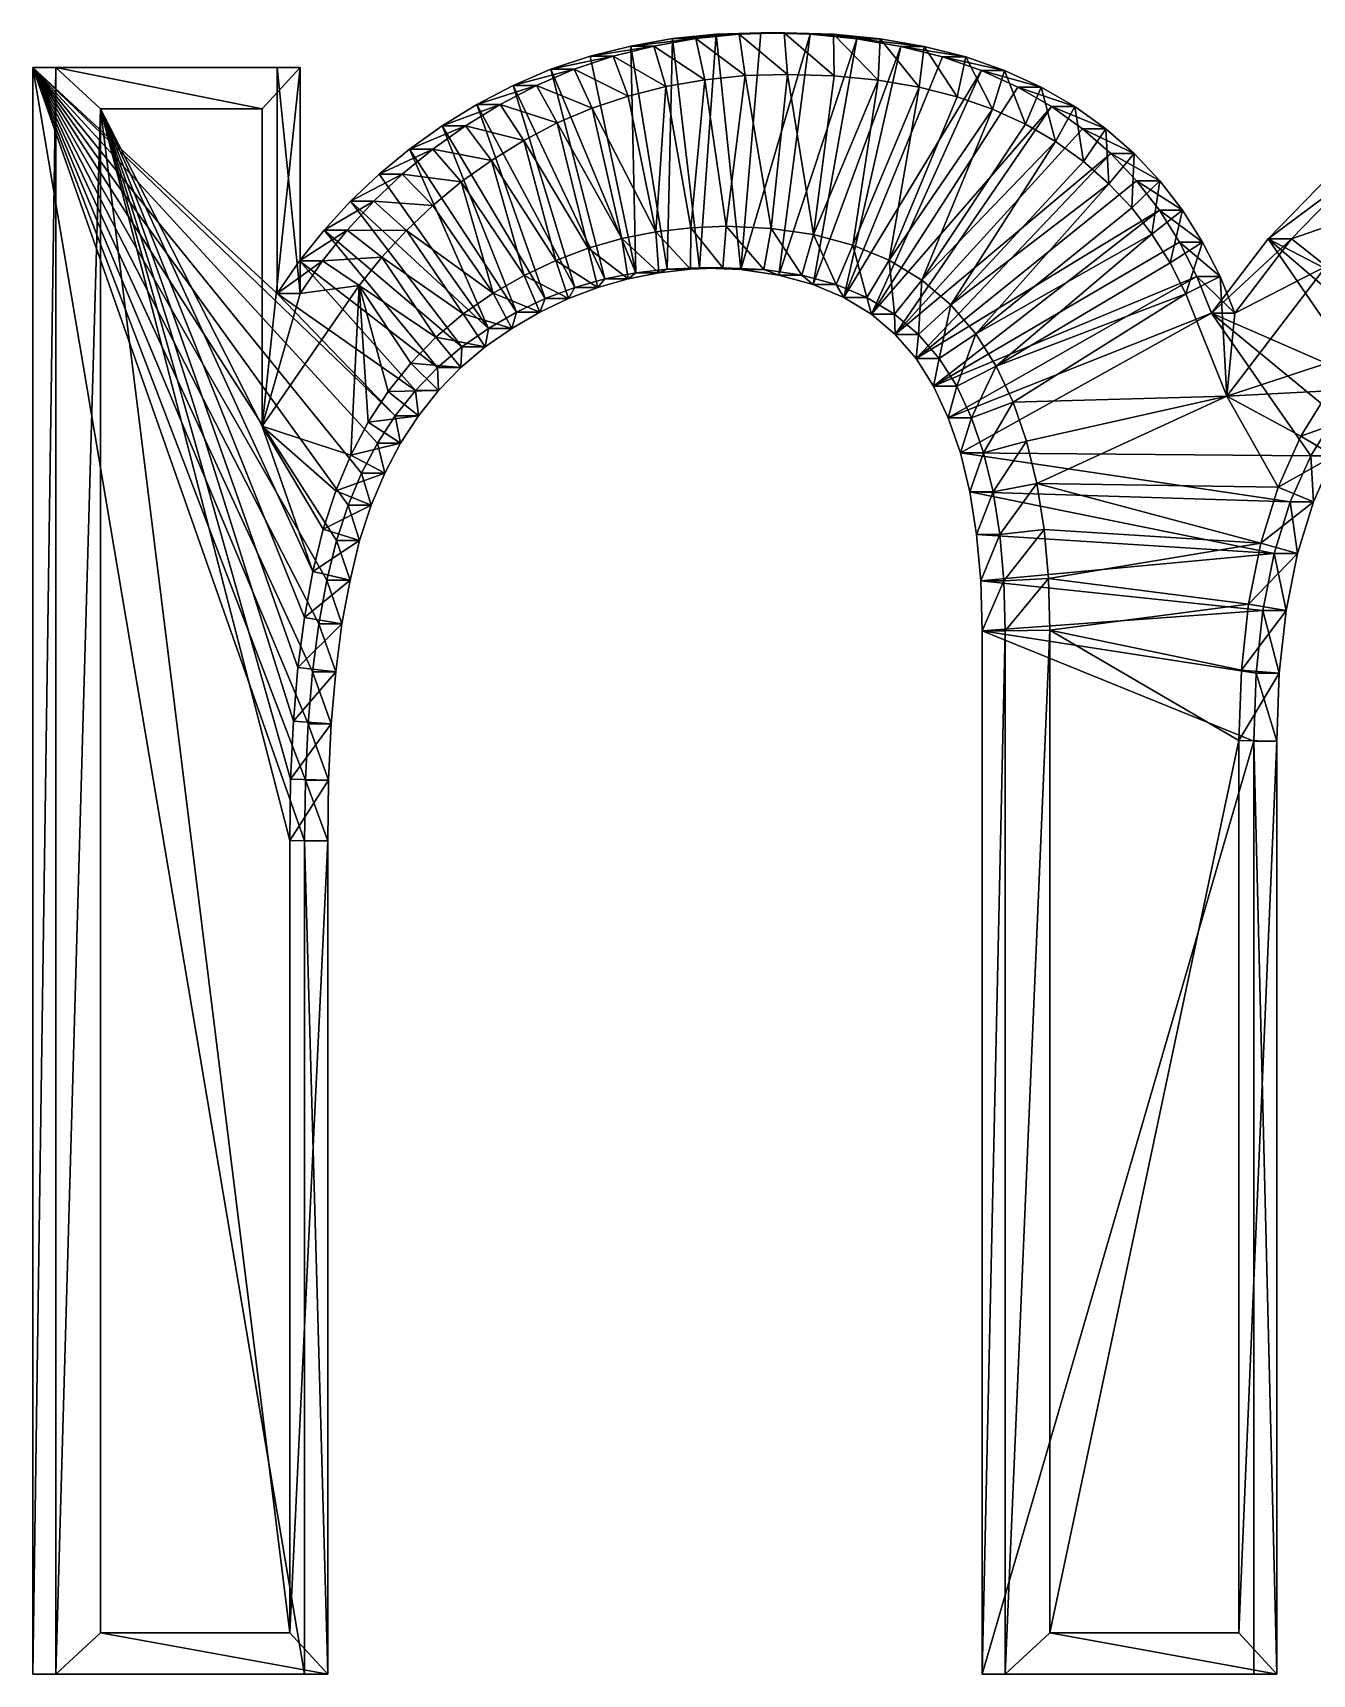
# Model space of a CAD drawing. Header units: metres. Extents: x -136 to 55, y -57 to 41.
# Drawn here: x 41.61 to 49.69, y -11.99 to -1.62 of the extents above; entities that cross this region are included whole.
import ezdxf

# ---------------------------------------------------------------- set-up
doc = ezdxf.new("R2010")
doc.units = ezdxf.units.M
doc.layers.get('0').update_dxf_attribs({"true_color": 0x57e057})

msp = doc.modelspace()

# ---------------------------------------------------------------- meshes
at = {"color": 74, "true_color": 0x58b11a}
mesh = msp.add_polyface(dxfattribs=at)
corners = [(45.225, -3.172, 0.312), (45.42, -3.133, 0.293), (45.371, -3.172, 1.834), (45.566, -3.133, 1.815), (45.619, -3.109, 0.274), (45.766, -3.109, 1.796), (45.371, -3.172, 1.834), (45.566, -3.133, 1.815), (45.766, -3.109, 1.796), (44.995, -3.296, 1.87), (44.914, -3.055, 2.097), (44.714, -3.149, 2.116), (45.181, -3.226, 1.852), (45.12, -2.977, 2.077), (45.331, -2.917, 2.057), (45.547, -2.873, 2.036), (45.767, -2.848, 2.015), (44.508, -2.423, 2.136), (44.712, -2.297, 2.116), (44.924, -2.186, 2.096), (45.144, -2.092, 2.075), (45.372, -2.016, 2.053), (45.609, -1.956, 2.03), (44.197, -2.204, 0.411), (44.848, -3.296, 0.348), (44.667, -3.382, 0.366), (44.416, -2.069, 0.39), (45.034, -3.226, 0.331), (44.645, -1.949, 0.368), (44.884, -1.847, 0.345), (45.388, -1.7, 0.297), (45.653, -1.653, 0.271), (45.823, -3.101, 0.255)]
mesh.append_faces([[corners[k] for k in face] for face in [(28, 27, 26)]], dxfattribs={"vtx0": -1, "vtx1": -1, "color": 74})
mesh.append_faces([[corners[k] for k in face] for face in [(17, 11, 10), (18, 10, 13), (19, 13, 14), (20, 14, 15), (22, 15, 16), (23, 24, 25), (26, 27, 24), (28, 0, 27), (29, 1, 0), (30, 4, 1), (31, 32, 4)]], dxfattribs={"vtx0": -1, "vtx2": -1, "color": 74})
mesh.append_faces([[corners[k] for k in face] for face in [(0, 1, 2), (1, 4, 3), (2, 3, 6), (3, 5, 7), (12, 6, 13), (6, 7, 14), (7, 8, 15)]], dxfattribs={"vtx1": -1, "color": 74})
mesh.append_faces([[corners[k] for k in face] for face in [(18, 17, 10), (19, 18, 13), (20, 19, 14), (21, 20, 15)]], dxfattribs={"vtx1": -1, "vtx2": -1, "color": 74})
mesh.append_faces([[corners[k] for k in face] for face in [(1, 3, 2), (4, 5, 3), (3, 7, 6), (5, 8, 7), (9, 10, 11), (12, 13, 10), (6, 14, 13), (7, 15, 14), (8, 16, 15)]], dxfattribs={"vtx2": -1, "color": 74})
mesh = msp.add_polyface(dxfattribs=at)
corners = [(45.653, -1.653, 0.271), (45.388, -1.7, 0.297), (45.799, -1.653, 1.792), (45.534, -1.7, 1.818), (45.131, -1.764, 0.321), (45.278, -1.764, 1.843), (44.884, -1.847, 0.345), (45.03, -1.847, 1.866), (44.645, -1.949, 0.368), (44.792, -1.949, 1.889), (44.416, -2.069, 0.39), (44.562, -2.069, 1.912), (45.534, -1.7, 1.818), (45.799, -1.653, 1.792), (45.278, -1.764, 1.843), (45.03, -1.847, 1.866), (44.792, -1.949, 1.889), (44.562, -2.069, 1.912), (45.609, -1.956, 2.03), (45.856, -1.913, 2.006), (45.372, -2.016, 2.053), (45.144, -2.092, 2.075), (44.924, -2.186, 2.096), (44.712, -2.297, 2.116), (45.547, -2.873, 2.036), (45.225, -3.172, 0.312), (45.42, -3.133, 0.293), (45.619, -3.109, 0.274)]
mesh.append_faces([[corners[k] for k in face] for face in [(6, 25, 8), (4, 26, 6), (1, 26, 4), (0, 27, 1)]], dxfattribs={"vtx0": -1, "vtx1": -1, "color": 74})
mesh.append_faces([[corners[k] for k in face] for face in [(0, 1, 2), (1, 4, 3), (4, 6, 5), (6, 8, 7), (8, 10, 9), (3, 5, 12), (5, 7, 14), (7, 9, 15), (9, 11, 16), (12, 14, 18), (14, 15, 20), (15, 16, 21), (16, 17, 22)]], dxfattribs={"vtx1": -1, "color": 74})
mesh.append_faces([[corners[k] for k in face] for face in [(18, 20, 24)]], dxfattribs={"vtx1": -1, "vtx2": -1, "color": 74})
mesh.append_faces([[corners[k] for k in face] for face in [(1, 3, 2), (4, 5, 3), (6, 7, 5), (8, 9, 7), (10, 11, 9), (3, 12, 13), (5, 14, 12), (7, 15, 14), (9, 16, 15), (11, 17, 16), (12, 18, 19), (14, 20, 18), (15, 21, 20), (16, 22, 21), (17, 23, 22)]], dxfattribs={"vtx2": -1, "color": 74})
mesh = msp.add_polyface(dxfattribs=at)
corners = [(46.817, -1.655, 0.159), (46.522, -1.626, 0.187), (46.964, -1.655, 1.68), (46.669, -1.626, 1.709), (46.21, -1.616, 0.217), (46.357, -1.616, 1.739), (45.927, -1.626, 0.245), (46.074, -1.626, 1.766), (45.653, -1.653, 0.271), (45.799, -1.653, 1.792), (46.964, -1.655, 1.68), (46.669, -1.626, 1.709), (46.357, -1.616, 1.739), (46.074, -1.626, 1.766), (45.799, -1.653, 1.792), (45.534, -1.7, 1.818), (46.951, -1.915, 1.901), (46.673, -1.888, 1.928), (46.378, -1.879, 1.956), (46.112, -1.887, 1.982), (45.856, -1.913, 2.006), (45.534, -1.7, 1.818), (45.992, -2.839, 1.993), (46.276, -2.852, 1.966), (45.823, -3.101, 0.255), (46.084, -3.113, 0.229), (46.323, -3.148, 0.206), (47.096, -1.702, 0.132), (46.54, -3.207, 0.186)]
mesh.append_faces([[corners[k] for k in face] for face in [(6, 24, 8), (4, 25, 6), (1, 25, 4), (0, 26, 1), (27, 28, 0)]], dxfattribs={"vtx0": -1, "vtx1": -1, "color": 74})
mesh.append_faces([[corners[k] for k in face] for face in [(0, 1, 2), (1, 4, 3), (4, 6, 5), (6, 8, 7), (2, 3, 10), (3, 5, 11), (5, 7, 12), (7, 9, 13), (9, 15, 14), (10, 11, 16), (11, 12, 17), (12, 13, 18), (13, 14, 19), (14, 21, 20)]], dxfattribs={"vtx1": -1, "color": 74})
mesh.append_faces([[corners[k] for k in face] for face in [(19, 20, 22), (18, 19, 23)]], dxfattribs={"vtx1": -1, "vtx2": -1, "color": 74})
mesh.append_faces([[corners[k] for k in face] for face in [(1, 3, 2), (4, 5, 3), (6, 7, 5), (8, 9, 7), (3, 11, 10), (5, 12, 11), (7, 13, 12), (9, 14, 13), (11, 17, 16), (12, 18, 17), (13, 19, 18), (14, 20, 19)]], dxfattribs={"vtx2": -1, "color": 74})
mesh = msp.add_polyface(dxfattribs=at)
corners = [(45.619, -3.109, 0.274), (45.823, -3.101, 0.255), (45.766, -3.109, 1.796), (45.97, -3.101, 1.776), (46.084, -3.113, 0.229), (46.23, -3.113, 1.751), (46.323, -3.148, 0.206), (46.469, -3.148, 1.728), (45.766, -3.109, 1.796), (45.97, -3.101, 1.776), (46.23, -3.113, 1.751), (46.469, -3.148, 1.728), (45.767, -2.848, 2.015), (45.992, -2.839, 1.993), (46.276, -2.852, 1.966), (46.543, -2.891, 1.94), (46.686, -3.207, 1.707), (46.791, -2.958, 1.916), (46.881, -3.289, 1.688), (45.856, -1.913, 2.006), (45.609, -1.956, 2.03), (46.112, -1.887, 1.982), (46.378, -1.879, 1.956), (46.673, -1.888, 1.928), (46.951, -1.915, 1.901), (45.927, -1.626, 0.245), (46.522, -1.626, 0.187), (46.817, -1.655, 0.159), (46.54, -3.207, 0.186), (47.096, -1.702, 0.132), (46.735, -3.289, 0.167)]
mesh.append_faces([[corners[k] for k in face] for face in [(19, 12, 13), (21, 13, 14), (22, 14, 15), (24, 15, 17), (25, 4, 1), (26, 6, 4), (27, 28, 6), (29, 30, 28)]], dxfattribs={"vtx0": -1, "vtx2": -1, "color": 74})
mesh.append_faces([[corners[k] for k in face] for face in [(0, 1, 2), (1, 4, 3), (4, 6, 5), (2, 3, 8), (3, 5, 9), (5, 7, 10), (8, 9, 12), (9, 10, 13), (10, 11, 14), (11, 16, 15), (16, 18, 17)]], dxfattribs={"vtx1": -1, "color": 74})
mesh.append_faces([[corners[k] for k in face] for face in [(19, 20, 12), (23, 22, 15), (24, 23, 15)]], dxfattribs={"vtx1": -1, "vtx2": -1, "color": 74})
mesh.append_faces([[corners[k] for k in face] for face in [(1, 3, 2), (4, 5, 3), (6, 7, 5), (3, 9, 8), (5, 10, 9), (7, 11, 10), (9, 13, 12), (10, 14, 13), (11, 15, 14), (16, 17, 15)]], dxfattribs={"vtx2": -1, "color": 74})
mesh = msp.add_polyface(dxfattribs=at)
corners = [(47.605, -1.855, 0.083), (47.359, -1.769, 0.107), (47.751, -1.855, 1.604), (47.505, -1.769, 1.628), (47.096, -1.702, 0.132), (47.243, -1.702, 1.653), (46.817, -1.655, 0.159), (46.964, -1.655, 1.68), (47.751, -1.855, 1.604), (47.505, -1.769, 1.628), (47.243, -1.702, 1.653), (46.964, -1.655, 1.68), (46.881, -3.289, 1.688), (47.021, -3.054, 1.894), (46.791, -2.958, 1.916), (47.675, -2.098, 1.831), (47.451, -2.02, 1.853), (47.21, -1.959, 1.876), (46.951, -1.915, 1.901), (47.228, -3.18, 1.874), (47.882, -2.193, 1.811), (48.073, -2.304, 1.793), (47.412, -3.336, 1.856), (46.735, -3.289, 0.167), (46.909, -3.394, 0.15), (47.834, -1.959, 0.061), (48.047, -2.083, 0.04), (47.06, -3.523, 0.135)]
mesh.append_faces([[corners[k] for k in face] for face in [(1, 23, 4), (0, 23, 1), (25, 24, 0), (26, 24, 25)]], dxfattribs={"vtx0": -1, "vtx1": -1, "color": 74})
mesh.append_faces([[corners[k] for k in face] for face in [(17, 14, 13), (15, 13, 19), (21, 19, 22), (0, 24, 23), (26, 27, 24)]], dxfattribs={"vtx0": -1, "vtx2": -1, "color": 74})
mesh.append_faces([[corners[k] for k in face] for face in [(0, 1, 2), (1, 4, 3), (4, 6, 5), (2, 3, 8), (3, 5, 9), (5, 7, 10), (8, 9, 15), (9, 10, 16), (10, 11, 17)]], dxfattribs={"vtx1": -1, "color": 74})
mesh.append_faces([[corners[k] for k in face] for face in [(17, 18, 14), (16, 17, 13), (15, 16, 13), (20, 15, 19)]], dxfattribs={"vtx1": -1, "vtx2": -1, "color": 74})
mesh.append_faces([[corners[k] for k in face] for face in [(1, 3, 2), (4, 5, 3), (6, 7, 5), (3, 9, 8), (5, 10, 9), (7, 11, 10), (12, 13, 14), (9, 16, 15), (10, 17, 16), (11, 18, 17)]], dxfattribs={"vtx2": -1, "color": 74})
mesh = msp.add_polyface(dxfattribs=at)
corners = [(43.327, -11.988, 0.495), (43.327, -6.723, 0.495), (43.473, -11.988, 2.016), (43.473, -6.723, 2.016), (43.332, -6.34, 0.494), (43.479, -6.34, 2.016), (43.349, -5.984, 0.493), (43.496, -5.984, 2.014), (43.377, -5.655, 0.49), (43.524, -5.655, 2.012), (43.417, -5.352, 0.486), (43.563, -5.352, 2.008), (43.467, -5.075, 0.481), (47.608, -5.395, 0.083), (47.755, -5.395, 1.604), (47.746, -5.079, 1.605), (47.608, -11.988, 0.083), (47.755, -11.988, 1.604), (49.325, -11.988, -0.083), (41.61, -1.835, 0.66), (41.61, -11.988, 0.66), (41.756, -1.835, 2.182), (41.756, -11.988, 2.182), (43.473, -11.988, 2.016), (43.473, -6.723, 2.016), (43.479, -6.34, 2.016), (43.496, -5.984, 2.014), (43.524, -5.655, 2.012), (43.563, -5.352, 2.008), (43.614, -5.075, 2.003), (47.755, -5.395, 1.604), (47.746, -5.079, 1.605), (47.755, -11.988, 1.604), (49.472, -11.988, 1.439), (41.756, -11.988, 2.182), (41.756, -1.835, 2.182), (43.233, -11.726, 2.259), (43.233, -6.721, 2.259), (43.239, -6.332, 2.258), (43.256, -5.967, 2.257), (43.285, -5.627, 2.254), (43.326, -5.311, 2.25), (43.614, -5.075, 2.003), (48.037, -5.391, 1.796), (48.028, -5.064, 1.797), (48.037, -11.726, 1.796), (49.472, -11.988, 1.439), (42.038, -2.097, 2.374), (42.038, -11.726, 2.374), (49.232, -6.088, 1.681), (49.292, -5.226, 1.675), (49.325, -6.092, -0.083), (47.6, -5.079, 0.083), (49.383, -5.267, -0.088)]
mesh.append_faces([[corners[k] for k in face] for face in [(19, 0, 20)]], dxfattribs={"vtx0": -1, "color": 74})
mesh.append_faces([[corners[k] for k in face] for face in [(13, 51, 16), (52, 53, 13)]], dxfattribs={"vtx0": -1, "vtx1": -1, "color": 74})
mesh.append_faces([[corners[k] for k in face] for face in [(47, 36, 37), (19, 1, 0)]], dxfattribs={"vtx0": -1, "vtx2": -1, "color": 74})
mesh.append_faces([[corners[k] for k in face] for face in [(0, 1, 2), (1, 4, 3), (4, 6, 5), (6, 8, 7), (8, 10, 9), (10, 12, 11), (13, 16, 14), (16, 18, 17), (19, 20, 21), (20, 0, 22), (2, 3, 23), (3, 5, 24), (5, 7, 25), (7, 9, 26), (9, 11, 27), (11, 29, 28), (14, 17, 30), (17, 33, 32), (22, 2, 34), (23, 24, 36), (24, 25, 37), (25, 26, 38), (26, 27, 39), (27, 28, 40), (28, 42, 41), (30, 32, 43), (32, 46, 45), (35, 34, 47), (34, 23, 48)]], dxfattribs={"vtx1": -1, "color": 74})
mesh.append_faces([[corners[k] for k in face] for face in [(43, 45, 49), (44, 43, 50)]], dxfattribs={"vtx1": -1, "vtx2": -1, "color": 74})
mesh.append_faces([[corners[k] for k in face] for face in [(1, 3, 2), (4, 5, 3), (6, 7, 5), (8, 9, 7), (10, 11, 9), (13, 14, 15), (16, 17, 14), (20, 22, 21), (0, 2, 22), (3, 24, 23), (5, 25, 24), (7, 26, 25), (9, 27, 26), (11, 28, 27), (14, 30, 31), (17, 32, 30), (22, 34, 35), (2, 23, 34), (24, 37, 36), (25, 38, 37), (26, 39, 38), (27, 40, 39), (28, 41, 40), (30, 43, 44), (32, 45, 43), (34, 48, 47), (23, 36, 48), (47, 48, 36)]], dxfattribs={"vtx2": -1, "color": 74})
mesh = msp.add_polyface(dxfattribs=at)
corners = [(43.467, -5.075, 0.481), (43.614, -5.075, 2.003), (43.563, -5.352, 2.008), (43.529, -4.825, 0.475), (43.675, -4.825, 1.997), (43.602, -4.602, 0.468), (43.748, -4.602, 1.99), (43.687, -4.399, 0.46), (43.834, -4.399, 1.982), (43.787, -4.21, 0.451), (43.614, -5.075, 2.003), (43.563, -5.352, 2.008), (43.675, -4.825, 1.997), (43.748, -4.602, 1.99), (41.756, -1.835, 2.182), (41.756, -11.988, 2.182), (41.756, -1.835, 2.182), (43.379, -5.02, 2.245), (43.326, -5.311, 2.25), (43.445, -4.753, 2.238), (43.525, -4.51, 2.231), (43.834, -4.399, 1.982), (43.619, -4.286, 2.222), (42.038, -2.097, 2.374), (43.233, -6.721, 2.259), (43.239, -6.332, 2.258), (43.256, -5.967, 2.257), (43.285, -5.627, 2.254), (43.059, -4.103, 2.276), (41.61, -1.835, 0.66), (43.332, -6.34, 0.494), (43.327, -6.723, 0.495), (43.349, -5.984, 0.493), (43.377, -5.655, 0.49), (43.417, -5.352, 0.486)]
mesh.append_faces([[corners[k] for k in face] for face in [(23, 24, 25), (23, 25, 26), (23, 26, 27), (23, 27, 18), (28, 17, 19), (28, 19, 20), (28, 20, 22), (29, 30, 31), (29, 32, 30), (29, 33, 32), (29, 34, 33)]], dxfattribs={"vtx0": -1, "vtx2": -1, "color": 74})
mesh.append_faces([[corners[k] for k in face] for face in [(0, 3, 1), (3, 5, 4), (5, 7, 6), (7, 9, 8), (1, 4, 10), (4, 6, 12), (14, 15, 16), (10, 12, 17), (12, 13, 19), (13, 21, 20)]], dxfattribs={"vtx1": -1, "color": 74})
mesh.append_faces([[corners[k] for k in face] for face in [(0, 1, 2), (3, 4, 1), (5, 6, 4), (7, 8, 6), (1, 10, 11), (4, 12, 10), (6, 13, 12), (10, 17, 18), (12, 19, 17), (13, 20, 19), (21, 22, 20)]], dxfattribs={"vtx2": -1, "color": 74})
mesh = msp.add_polyface(dxfattribs=at)
corners = [(43.787, -4.21, 0.451), (43.9, -4.036, 0.44), (43.933, -4.21, 1.972), (44.046, -4.036, 1.961), (44.027, -3.876, 0.428), (43.153, -3.264, 0.512), (43.299, -3.264, 2.033), (43.441, -3.057, 2.019), (43.933, -4.21, 1.972), (44.046, -4.036, 1.961), (43.299, -3.264, 2.033), (43.441, -3.057, 2.019), (43.729, -4.077, 2.211), (43.619, -4.286, 2.222), (43.855, -3.882, 2.199), (44.173, -3.876, 1.949), (43.998, -3.703, 2.185), (43.672, -3.214, 2.217), (43.059, -4.103, 2.276), (42.038, -2.097, 2.374), (43.326, -5.311, 2.25), (43.379, -5.02, 2.245), (44.156, -3.539, 2.17), (43.815, -3.034, 2.203), (41.61, -1.835, 0.66), (43.467, -5.075, 0.481), (43.417, -5.352, 0.486), (43.529, -4.825, 0.475), (43.602, -4.602, 0.468), (43.687, -4.399, 0.46), (43.295, -3.057, 0.498), (44.167, -3.731, 0.414), (43.45, -2.863, 0.483), (44.321, -3.6, 0.399)]
mesh.append_faces([[corners[k] for k in face] for face in [(30, 4, 5), (32, 31, 30)]], dxfattribs={"vtx0": -1, "vtx1": -1, "color": 74})
mesh.append_faces([[corners[k] for k in face] for face in [(18, 19, 21)]], dxfattribs={"vtx0": -1, "vtx1": -1, "vtx2": -1, "color": 74})
mesh.append_faces([[corners[k] for k in face] for face in [(19, 20, 21), (17, 13, 12), (17, 12, 14), (17, 14, 16), (17, 16, 22), (24, 25, 26), (24, 27, 25), (24, 28, 27), (24, 29, 28), (24, 0, 29), (24, 1, 0), (5, 4, 1), (30, 31, 4), (32, 33, 31)]], dxfattribs={"vtx0": -1, "vtx2": -1, "color": 74})
mesh.append_faces([[corners[k] for k in face] for face in [(0, 1, 2), (1, 4, 3), (2, 3, 8), (8, 9, 12), (11, 10, 17)]], dxfattribs={"vtx1": -1, "color": 74})
mesh.append_faces([[corners[k] for k in face] for face in [(17, 18, 13), (23, 17, 22)]], dxfattribs={"vtx1": -1, "vtx2": -1, "color": 74})
mesh.append_faces([[corners[k] for k in face] for face in [(1, 3, 2), (5, 6, 7), (3, 9, 8), (6, 10, 11), (8, 12, 13), (9, 14, 12), (15, 16, 14), (10, 18, 17)]], dxfattribs={"vtx2": -1, "color": 74})
mesh = msp.add_polyface(dxfattribs=at)
corners = [(44.416, -2.069, 0.39), (44.197, -2.204, 0.411), (44.562, -2.069, 1.912), (44.343, -2.204, 1.933), (43.991, -2.351, 0.431), (44.137, -2.351, 1.952), (43.798, -2.51, 0.45), (43.944, -2.51, 1.971), (43.617, -2.68, 0.467), (43.764, -2.68, 1.988), (43.45, -2.863, 0.483), (43.596, -2.863, 2.005), (43.295, -3.057, 0.498), (43.441, -3.057, 2.019), (43.153, -3.264, 0.512), (43.153, -1.835, 0.512), (43.299, -3.264, 2.033), (43.299, -1.835, 2.033), (41.61, -1.835, 0.66), (41.756, -1.835, 2.182), (44.562, -2.069, 1.912), (44.343, -2.204, 1.933), (44.137, -2.351, 1.952), (43.944, -2.51, 1.971), (43.764, -2.68, 1.988), (43.596, -2.863, 2.005), (43.441, -3.057, 2.019), (43.299, -3.264, 2.033), (43.299, -1.835, 2.033), (41.756, -1.835, 2.182), (44.712, -2.297, 2.116), (44.508, -2.423, 2.136), (44.317, -2.559, 2.155), (44.137, -2.707, 2.172), (43.97, -2.865, 2.188), (43.815, -3.034, 2.203), (43.672, -3.214, 2.217), (43.059, -4.103, 2.276), (43.059, -2.097, 2.276), (42.038, -2.097, 2.374), (44.33, -3.392, 2.153), (44.518, -3.261, 2.135), (44.714, -3.149, 2.116), (43.9, -4.036, 0.44), (44.321, -3.6, 0.399), (44.489, -3.484, 0.383), (44.667, -3.382, 0.366), (44.848, -3.296, 0.348)]
mesh.append_faces([[corners[k] for k in face] for face in [(14, 18, 15)]], dxfattribs={"vtx0": -1, "color": 74})
mesh.append_faces([[corners[k] for k in face] for face in [(8, 44, 10), (6, 45, 8), (4, 45, 6), (1, 46, 4), (0, 47, 1)]], dxfattribs={"vtx0": -1, "vtx1": -1, "color": 74})
mesh.append_faces([[corners[k] for k in face] for face in [(14, 43, 18)]], dxfattribs={"vtx0": -1, "vtx1": -1, "vtx2": -1, "color": 74})
mesh.append_faces([[corners[k] for k in face] for face in [(32, 41, 42), (4, 46, 45)]], dxfattribs={"vtx0": -1, "vtx2": -1, "color": 74})
mesh.append_faces([[corners[k] for k in face] for face in [(0, 1, 2), (1, 4, 3), (4, 6, 5), (6, 8, 7), (8, 10, 9), (10, 12, 11), (12, 14, 13), (14, 15, 16), (15, 18, 17), (2, 3, 20), (3, 5, 21), (5, 7, 22), (7, 9, 23), (9, 11, 24), (11, 13, 25), (13, 16, 26), (16, 17, 27), (17, 19, 28), (20, 21, 30), (21, 22, 31), (22, 23, 32), (23, 24, 33), (24, 25, 34), (25, 26, 35), (27, 28, 37), (28, 29, 38)]], dxfattribs={"vtx1": -1, "color": 74})
mesh.append_faces([[corners[k] for k in face] for face in [(34, 35, 40), (33, 34, 41), (32, 33, 41), (31, 32, 42)]], dxfattribs={"vtx1": -1, "vtx2": -1, "color": 74})
mesh.append_faces([[corners[k] for k in face] for face in [(1, 3, 2), (4, 5, 3), (6, 7, 5), (8, 9, 7), (10, 11, 9), (12, 13, 11), (15, 17, 16), (18, 19, 17), (3, 21, 20), (5, 22, 21), (7, 23, 22), (9, 24, 23), (11, 25, 24), (13, 26, 25), (17, 28, 27), (19, 29, 28), (21, 31, 30), (22, 32, 31), (23, 33, 32), (24, 34, 33), (25, 35, 34), (26, 36, 35), (28, 38, 37), (29, 39, 38), (37, 38, 39)]], dxfattribs={"vtx2": -1, "color": 74})
mesh = msp.add_polyface(dxfattribs=at)
corners = [(48.422, -2.38, 0.004), (48.243, -2.224, 0.022), (48.569, -2.38, 1.526), (48.39, -2.224, 1.543), (48.047, -2.083, 0.04), (48.194, -2.083, 1.562), (47.834, -1.959, 0.061), (47.981, -1.959, 1.582), (47.605, -1.855, 0.083), (47.751, -1.855, 1.604), (48.39, -2.224, 1.543), (48.569, -2.38, 1.526), (48.194, -2.083, 1.562), (47.981, -1.959, 1.582), (47.751, -1.855, 1.604), (48.409, -2.57, 1.76), (48.249, -2.43, 1.776), (48.073, -2.304, 1.793), (47.882, -2.193, 1.811), (47.675, -2.098, 1.831), (47.228, -3.18, 1.874), (47.412, -3.336, 1.856), (47.568, -3.518, 1.841), (48.554, -2.723, 1.747), (48.682, -2.889, 1.734), (47.06, -3.523, 0.135), (48.584, -2.551, -0.011), (47.191, -3.675, 0.123), (48.729, -2.738, -0.025)]
mesh.append_faces([[corners[k] for k in face] for face in [(1, 25, 4), (0, 25, 1), (26, 27, 0), (28, 27, 26)]], dxfattribs={"vtx0": -1, "vtx1": -1, "color": 74})
mesh.append_faces([[corners[k] for k in face] for face in [(15, 21, 22)]], dxfattribs={"vtx0": -1, "vtx2": -1, "color": 74})
mesh.append_faces([[corners[k] for k in face] for face in [(0, 1, 2), (1, 4, 3), (4, 6, 5), (6, 8, 7), (3, 5, 10), (5, 7, 12), (7, 9, 13), (11, 10, 15), (10, 12, 16), (12, 13, 17), (13, 14, 18)]], dxfattribs={"vtx1": -1, "color": 74})
mesh.append_faces([[corners[k] for k in face] for face in [(17, 18, 20), (16, 17, 21), (15, 16, 21), (23, 15, 22), (24, 23, 22)]], dxfattribs={"vtx1": -1, "vtx2": -1, "color": 74})
mesh.append_faces([[corners[k] for k in face] for face in [(1, 3, 2), (4, 5, 3), (6, 7, 5), (8, 9, 7), (3, 10, 11), (5, 12, 10), (7, 13, 12), (9, 14, 13), (10, 16, 15), (12, 17, 16), (13, 18, 17), (14, 19, 18)]], dxfattribs={"vtx2": -1, "color": 74})
mesh = msp.add_polyface(dxfattribs=at)
corners = [(50.703, -3.334, -0.215), (50.956, -3.232, -0.24), (50.849, -3.334, 1.306), (50.671, -1.942, -0.212), (50.223, -2.195, -0.169), (50.817, -1.942, 1.309), (50.37, -2.195, 1.352), (49.805, -2.52, -0.129), (49.952, -2.52, 1.393), (49.417, -2.918, -0.092), (49.564, -2.918, 1.43), (49.059, -3.388, -0.057), (49.205, -3.388, 1.464), (48.966, -3.156, -0.048), (49.112, -3.156, 1.473), (48.856, -2.939, -0.037), (49.002, -2.939, 1.484), (48.729, -2.738, -0.025), (48.875, -2.738, 1.496), (48.584, -2.551, -0.011), (48.731, -2.551, 1.51), (48.422, -2.38, 0.004), (48.569, -2.38, 1.526), (50.817, -1.942, 1.309), (50.37, -2.195, 1.352), (49.952, -2.52, 1.393), (49.564, -2.918, 1.43), (49.205, -3.388, 1.464), (49.112, -3.156, 1.473), (49.002, -2.939, 1.484), (48.875, -2.738, 1.496), (48.731, -2.551, 1.51), (48.569, -2.38, 1.526), (48.39, -2.224, 1.543), (50.849, -3.334, 1.306), (50.759, -3.096, 1.534), (50.493, -3.242, 1.56), (50.949, -2.18, 1.516), (50.535, -2.414, 1.556), (50.147, -2.716, 1.593), (49.782, -3.09, 1.628), (48.896, -3.265, 1.714), (48.796, -3.069, 1.723), (48.682, -2.889, 1.734), (48.554, -2.723, 1.747), (48.409, -2.57, 1.76), (51.041, -2.983, 1.507), (50.244, -3.419, 1.584), (50.464, -3.464, -0.192)]
mesh.append_faces([[corners[k] for k in face] for face in [(0, 4, 1), (48, 7, 0)]], dxfattribs={"vtx0": -1, "vtx1": -1, "color": 74})
mesh.append_faces([[corners[k] for k in face] for face in [(35, 38, 39), (36, 39, 40), (1, 4, 3), (0, 7, 4), (48, 9, 7)]], dxfattribs={"vtx0": -1, "vtx2": -1, "color": 74})
mesh.append_faces([[corners[k] for k in face] for face in [(0, 1, 2), (3, 4, 5), (4, 7, 6), (7, 9, 8), (9, 11, 10), (11, 13, 12), (13, 15, 14), (15, 17, 16), (17, 19, 18), (19, 21, 20), (5, 6, 23), (6, 8, 24), (8, 10, 25), (10, 12, 26), (12, 14, 27), (14, 16, 28), (16, 18, 29), (18, 20, 30), (20, 22, 31), (22, 33, 32), (23, 24, 37), (24, 25, 38), (25, 26, 39), (26, 27, 40), (28, 29, 41), (29, 30, 42), (30, 31, 43), (31, 32, 44)]], dxfattribs={"vtx1": -1, "color": 74})
mesh.append_faces([[corners[k] for k in face] for face in [(35, 46, 38), (36, 35, 39), (47, 36, 40)]], dxfattribs={"vtx1": -1, "vtx2": -1, "color": 74})
mesh.append_faces([[corners[k] for k in face] for face in [(4, 6, 5), (7, 8, 6), (9, 10, 8), (11, 12, 10), (13, 14, 12), (15, 16, 14), (17, 18, 16), (19, 20, 18), (21, 22, 20), (6, 24, 23), (8, 25, 24), (10, 26, 25), (12, 27, 26), (14, 28, 27), (16, 29, 28), (18, 30, 29), (20, 31, 30), (22, 32, 31), (34, 35, 36), (24, 38, 37), (25, 39, 38), (26, 40, 39), (29, 42, 41), (30, 43, 42), (31, 44, 43), (32, 45, 44)]], dxfattribs={"vtx2": -1, "color": 74})
mesh = msp.add_polyface(dxfattribs=at)
corners = [(47.191, -3.675, 0.123), (47.337, -3.675, 1.644), (47.207, -3.523, 1.657), (47.301, -3.85, 0.112), (47.448, -3.85, 1.634), (47.395, -4.049, 0.103), (47.542, -4.049, 1.625), (47.472, -4.271, 0.096), (47.207, -3.523, 1.657), (47.337, -3.675, 1.644), (47.448, -3.85, 1.634), (47.542, -4.049, 1.625), (47.618, -4.271, 1.617), (47.412, -3.336, 1.856), (47.228, -3.18, 1.874), (47.568, -3.518, 1.841), (47.698, -3.723, 1.829), (47.804, -3.95, 1.819), (47.618, -4.271, 1.617), (47.89, -4.197, 1.81), (48.682, -2.889, 1.734), (48.796, -3.069, 1.723), (48.896, -3.265, 1.714), (49.155, -3.912, 1.689), (47.955, -4.465, 1.804), (48.422, -2.38, 0.004), (47.06, -3.523, 0.135), (48.729, -2.738, -0.025), (48.856, -2.939, -0.037), (48.966, -3.156, -0.048), (49.059, -3.388, -0.057)]
mesh.append_faces([[corners[k] for k in face] for face in [(28, 3, 27), (29, 3, 28)]], dxfattribs={"vtx0": -1, "vtx1": -1, "color": 74})
mesh.append_faces([[corners[k] for k in face] for face in [(20, 15, 16), (22, 16, 17), (23, 17, 19), (23, 19, 24), (25, 0, 26), (27, 3, 0), (29, 5, 3), (30, 7, 5)]], dxfattribs={"vtx0": -1, "vtx2": -1, "color": 74})
mesh.append_faces([[corners[k] for k in face] for face in [(0, 3, 1), (3, 5, 4), (5, 7, 6), (2, 1, 8), (1, 4, 9), (4, 6, 10), (6, 12, 11), (8, 9, 13), (9, 10, 15), (10, 11, 16), (11, 18, 17)]], dxfattribs={"vtx1": -1, "color": 74})
mesh.append_faces([[corners[k] for k in face] for face in [(21, 20, 16)]], dxfattribs={"vtx1": -1, "vtx2": -1, "color": 74})
mesh.append_faces([[corners[k] for k in face] for face in [(0, 1, 2), (3, 4, 1), (5, 6, 4), (1, 9, 8), (4, 10, 9), (6, 11, 10), (8, 13, 14), (9, 15, 13), (10, 16, 15), (11, 17, 16), (18, 19, 17)]], dxfattribs={"vtx2": -1, "color": 74})
mesh = msp.add_polyface(dxfattribs=at)
corners = [(44.027, -3.876, 0.428), (44.173, -3.876, 1.949), (44.046, -4.036, 1.961), (44.167, -3.731, 0.414), (44.314, -3.731, 1.935), (44.321, -3.6, 0.399), (44.468, -3.6, 1.921), (44.489, -3.484, 0.383), (44.636, -3.484, 1.904), (44.667, -3.382, 0.366), (44.813, -3.382, 1.887), (44.848, -3.296, 0.348), (44.046, -4.036, 1.961), (44.173, -3.876, 1.949), (44.314, -3.731, 1.935), (44.468, -3.6, 1.921), (44.636, -3.484, 1.904), (44.813, -3.382, 1.887), (43.855, -3.882, 2.199), (43.998, -3.703, 2.185), (44.156, -3.539, 2.17), (44.33, -3.392, 2.153), (44.518, -3.261, 2.135), (44.714, -3.149, 2.116), (44.995, -3.296, 1.87), (43.815, -3.034, 2.203), (43.97, -2.865, 2.188), (43.617, -2.68, 0.467)]
mesh.append_faces([[corners[k] for k in face] for face in [(25, 20, 21), (26, 21, 22), (27, 7, 5)]], dxfattribs={"vtx0": -1, "vtx2": -1, "color": 74})
mesh.append_faces([[corners[k] for k in face] for face in [(0, 3, 1), (3, 5, 4), (5, 7, 6), (7, 9, 8), (9, 11, 10), (2, 1, 12), (1, 4, 13), (4, 6, 14), (6, 8, 15), (8, 10, 16), (12, 13, 18), (13, 14, 19), (14, 15, 20), (15, 16, 21), (16, 17, 22), (17, 24, 23)]], dxfattribs={"vtx1": -1, "color": 74})
mesh.append_faces([[corners[k] for k in face] for face in [(0, 1, 2), (3, 4, 1), (5, 6, 4), (7, 8, 6), (9, 10, 8), (1, 13, 12), (4, 14, 13), (6, 15, 14), (8, 16, 15), (10, 17, 16), (14, 20, 19), (15, 21, 20), (16, 22, 21), (17, 23, 22)]], dxfattribs={"vtx2": -1, "color": 74})
mesh = msp.add_polyface(dxfattribs=at)
corners = [(49.685, -4.29, -0.117), (49.844, -4.034, -0.133), (49.832, -4.29, 1.404), (49.99, -4.034, 1.389), (50.031, -3.813, -0.151), (50.178, -3.813, 1.371), (50.24, -3.624, -0.171), (49.832, -4.29, 1.404), (49.99, -4.034, 1.389), (50.178, -3.813, 1.371), (49.622, -4.166, 1.644), (49.8, -3.879, 1.627), (50.011, -3.63, 1.606), (50.387, -3.624, 1.351), (49.205, -3.388, 1.464), (49.155, -3.912, 1.689), (49.782, -3.09, 1.628), (49.112, -3.156, 1.473), (48.896, -3.265, 1.714), (50.244, -3.419, 1.584), (49.479, -4.488, 1.657), (48.796, -3.069, 1.723), (47.698, -3.723, 1.829), (47.804, -3.95, 1.819), (47.955, -4.465, 1.804), (49.417, -2.918, -0.092), (50.464, -3.464, -0.192), (49.059, -3.388, -0.057), (47.395, -4.049, 0.103), (48.966, -3.156, -0.048), (47.472, -4.271, 0.096)]
mesh.append_faces([[corners[k] for k in face] for face in [(6, 25, 26), (4, 25, 6), (1, 27, 4), (27, 28, 29), (0, 27, 1)]], dxfattribs={"vtx0": -1, "vtx1": -1, "color": 74})
mesh.append_faces([[corners[k] for k in face] for face in [(20, 15, 24), (0, 30, 27)]], dxfattribs={"vtx0": -1, "vtx1": -1, "vtx2": -1, "color": 74})
mesh.append_faces([[corners[k] for k in face] for face in [(12, 16, 15), (4, 27, 25)]], dxfattribs={"vtx0": -1, "vtx2": -1, "color": 74})
mesh.append_faces([[corners[k] for k in face] for face in [(0, 1, 2), (1, 4, 3), (4, 6, 5), (2, 3, 7), (3, 5, 8), (7, 8, 10), (8, 9, 11), (9, 13, 12), (14, 17, 15)]], dxfattribs={"vtx1": -1, "color": 74})
mesh.append_faces([[corners[k] for k in face] for face in [(12, 19, 16), (11, 12, 15), (10, 11, 15), (20, 10, 15), (18, 21, 22), (15, 18, 23)]], dxfattribs={"vtx1": -1, "vtx2": -1, "color": 74})
mesh.append_faces([[corners[k] for k in face] for face in [(1, 3, 2), (4, 5, 3), (3, 8, 7), (5, 9, 8), (8, 11, 10), (9, 12, 11), (14, 15, 16), (17, 18, 15)]], dxfattribs={"vtx2": -1, "color": 74})
mesh = msp.add_polyface(dxfattribs=at)
corners = [(44.848, -3.296, 0.348), (44.995, -3.296, 1.87), (44.813, -3.382, 1.887), (45.034, -3.226, 0.331), (45.181, -3.226, 1.852), (45.225, -3.172, 0.312), (45.371, -3.172, 1.834), (46.323, -3.148, 0.206), (46.54, -3.207, 0.186), (46.469, -3.148, 1.728), (46.686, -3.207, 1.707), (46.735, -3.289, 0.167), (46.881, -3.289, 1.688), (46.909, -3.394, 0.15), (47.055, -3.394, 1.671), (47.06, -3.523, 0.135), (47.207, -3.523, 1.657), (47.191, -3.675, 0.123), (44.813, -3.382, 1.887), (44.995, -3.296, 1.87), (45.181, -3.226, 1.852), (45.371, -3.172, 1.834), (46.469, -3.148, 1.728), (46.686, -3.207, 1.707), (46.881, -3.289, 1.688), (47.055, -3.394, 1.671), (47.207, -3.523, 1.657), (44.914, -3.055, 2.097), (47.021, -3.054, 1.894), (47.228, -3.18, 1.874)]
mesh.append_faces([[corners[k] for k in face] for face in [(0, 3, 1), (3, 5, 4), (7, 8, 9), (8, 11, 10), (11, 13, 12), (13, 15, 14), (15, 17, 16), (2, 1, 18), (1, 4, 19), (4, 6, 20), (9, 10, 22), (10, 12, 23), (12, 14, 24), (14, 16, 25), (19, 20, 27), (24, 25, 28), (25, 26, 29)]], dxfattribs={"vtx1": -1, "color": 74})
mesh.append_faces([[corners[k] for k in face] for face in [(0, 1, 2), (3, 4, 1), (5, 6, 4), (8, 10, 9), (11, 12, 10), (13, 14, 12), (15, 16, 14), (1, 19, 18), (4, 20, 19), (6, 21, 20), (10, 23, 22), (12, 24, 23), (14, 25, 24), (16, 26, 25), (25, 29, 28)]], dxfattribs={"vtx2": -1, "color": 74})
mesh = msp.add_polyface(dxfattribs=at)
corners = [(43.787, -4.21, 0.451), (43.933, -4.21, 1.972), (43.834, -4.399, 1.982), (47.472, -4.271, 0.096), (47.618, -4.271, 1.617), (47.542, -4.049, 1.625), (47.532, -4.517, 0.09), (47.678, -4.517, 1.611), (47.574, -4.786, 0.086), (47.721, -4.786, 1.607), (47.6, -5.079, 0.083), (47.746, -5.079, 1.605), (47.608, -5.395, 0.083), (43.748, -4.602, 1.99), (43.748, -4.602, 1.99), (43.834, -4.399, 1.982), (43.933, -4.21, 1.972), (47.618, -4.271, 1.617), (47.542, -4.049, 1.625), (47.678, -4.517, 1.611), (47.721, -4.786, 1.607), (47.746, -5.079, 1.605), (47.755, -5.395, 1.604), (43.619, -4.286, 2.222), (47.89, -4.197, 1.81), (47.955, -4.465, 1.804), (48.001, -4.754, 1.8), (48.028, -5.064, 1.797), (47.755, -5.395, 1.604), (49.369, -4.841, 1.668), (49.455, -4.906, -0.095), (49.556, -4.58, -0.105)]
mesh.append_faces([[corners[k] for k in face] for face in [(26, 29, 25), (8, 30, 10)]], dxfattribs={"vtx0": -1, "vtx1": -1, "color": 74})
mesh.append_faces([[corners[k] for k in face] for face in [(31, 6, 3)]], dxfattribs={"vtx0": -1, "vtx2": -1, "color": 74})
mesh.append_faces([[corners[k] for k in face] for face in [(3, 6, 4), (6, 8, 7), (8, 10, 9), (10, 12, 11), (13, 2, 14), (2, 1, 15), (4, 7, 17), (7, 9, 19), (9, 11, 20), (11, 22, 21), (15, 16, 23), (17, 19, 24), (19, 20, 25), (20, 21, 26), (21, 28, 27)]], dxfattribs={"vtx1": -1, "color": 74})
mesh.append_faces([[corners[k] for k in face] for face in [(8, 6, 30)]], dxfattribs={"vtx1": -1, "vtx2": -1, "color": 74})
mesh.append_faces([[corners[k] for k in face] for face in [(0, 1, 2), (3, 4, 5), (6, 7, 4), (8, 9, 7), (10, 11, 9), (2, 15, 14), (1, 16, 15), (4, 17, 18), (7, 19, 17), (9, 20, 19), (11, 21, 20), (19, 25, 24), (20, 26, 25), (21, 27, 26)]], dxfattribs={"vtx2": -1, "color": 74})
mesh = msp.add_polyface(dxfattribs=at)
corners = [(49.455, -4.906, -0.095), (49.602, -4.906, 1.426), (49.53, -5.267, 1.433), (49.556, -4.58, -0.105), (49.702, -4.58, 1.417), (49.685, -4.29, -0.117), (49.832, -4.29, 1.404), (53.522, -4.416, -0.487), (53.669, -4.416, 1.035), (53.631, -4.251, 1.038), (53.553, -4.605, -0.49), (53.699, -4.605, 1.032), (53.577, -4.817, -0.492), (53.723, -4.817, 1.029), (53.594, -5.053, -0.494), (53.74, -5.053, 1.028), (49.602, -4.906, 1.426), (49.53, -5.267, 1.433), (49.702, -4.58, 1.417), (49.832, -4.29, 1.404), (53.669, -4.416, 1.035), (53.631, -4.251, 1.038), (53.699, -4.605, 1.032), (49.292, -5.226, 1.675), (49.369, -4.841, 1.668), (49.479, -4.488, 1.657), (49.622, -4.166, 1.644), (48.028, -5.064, 1.797), (48.001, -4.754, 1.8), (47.955, -4.465, 1.804), (47.6, -5.079, 0.083), (49.383, -5.267, -0.088), (47.472, -4.271, 0.096), (47.532, -4.517, 0.09)]
mesh.append_faces([[corners[k] for k in face] for face in [(3, 32, 5), (0, 33, 3)]], dxfattribs={"vtx0": -1, "vtx1": -1, "color": 74})
mesh.append_faces([[corners[k] for k in face] for face in [(27, 23, 24), (30, 0, 31)]], dxfattribs={"vtx0": -1, "vtx2": -1, "color": 74})
mesh.append_faces([[corners[k] for k in face] for face in [(0, 3, 1), (3, 5, 4), (7, 10, 8), (10, 12, 11), (12, 14, 13), (1, 4, 16), (4, 6, 18), (8, 11, 20), (17, 16, 23), (16, 18, 24), (18, 19, 25)]], dxfattribs={"vtx1": -1, "color": 74})
mesh.append_faces([[corners[k] for k in face] for face in [(28, 27, 24), (24, 25, 29)]], dxfattribs={"vtx1": -1, "vtx2": -1, "color": 74})
mesh.append_faces([[corners[k] for k in face] for face in [(0, 1, 2), (3, 4, 1), (5, 6, 4), (7, 8, 9), (10, 11, 8), (12, 13, 11), (14, 15, 13), (1, 16, 17), (4, 18, 16), (6, 19, 18), (8, 20, 21), (11, 22, 20), (16, 24, 23), (18, 25, 24), (19, 26, 25)]], dxfattribs={"vtx2": -1, "color": 74})
mesh = msp.add_polyface(dxfattribs=at)
corners = [(49.325, -11.988, -0.083), (49.472, -11.988, 1.439), (47.755, -11.988, 1.604), (49.325, -6.092, -0.083), (49.472, -6.092, 1.439), (49.34, -5.662, -0.084), (49.486, -5.662, 1.437), (49.383, -5.267, -0.088), (49.53, -5.267, 1.433), (49.455, -4.906, -0.095), (53.594, -5.053, -0.494), (53.604, -5.312, -0.495), (53.74, -5.053, 1.028), (53.75, -5.312, 1.027), (53.607, -5.595, -0.495), (53.754, -5.595, 1.026), (53.607, -11.988, -0.495), (53.754, -11.988, 1.026), (55.324, -11.988, -0.66), (55.471, -11.988, 0.861), (55.324, -5.026, -0.66), (55.471, -5.026, 0.861), (49.472, -11.988, 1.439), (47.755, -11.988, 1.604), (49.472, -6.092, 1.439), (49.486, -5.662, 1.437), (49.53, -5.267, 1.433), (49.602, -4.906, 1.426), (53.74, -5.053, 1.028), (53.75, -5.312, 1.027), (53.754, -5.595, 1.026), (53.754, -11.988, 1.026), (55.471, -11.988, 0.861), (55.471, -5.026, 0.861), (49.232, -11.726, 1.681), (48.037, -11.726, 1.796), (49.232, -6.088, 1.681), (49.247, -5.643, 1.68), (49.292, -5.226, 1.675), (54.032, -5.305, 1.219), (54.021, -5.038, 1.22), (54.035, -5.594, 1.219), (54.035, -11.726, 1.219), (55.231, -11.726, 1.104), (55.231, -5.03, 1.104), (48.037, -5.391, 1.796), (47.608, -11.988, 0.083), (47.608, -5.395, 0.083)]
mesh.append_faces([[corners[k] for k in face] for face in [(16, 20, 18), (46, 3, 0)]], dxfattribs={"vtx0": -1, "color": 74})
mesh.append_faces([[corners[k] for k in face] for face in [(14, 20, 16), (11, 20, 14)]], dxfattribs={"vtx0": -1, "vtx1": -1, "color": 74})
mesh.append_faces([[corners[k] for k in face] for face in [(45, 36, 37), (45, 37, 38), (47, 5, 3), (47, 7, 5)]], dxfattribs={"vtx0": -1, "vtx2": -1, "color": 74})
mesh.append_faces([[corners[k] for k in face] for face in [(0, 3, 1), (3, 5, 4), (5, 7, 6), (7, 9, 8), (10, 11, 12), (11, 14, 13), (14, 16, 15), (16, 18, 17), (18, 20, 19), (1, 4, 22), (4, 6, 24), (6, 8, 25), (8, 27, 26), (12, 13, 28), (13, 15, 29), (15, 17, 30), (17, 19, 31), (19, 21, 32), (22, 24, 34), (24, 25, 36), (25, 26, 37), (29, 30, 39), (30, 31, 41), (31, 32, 42), (32, 33, 43)]], dxfattribs={"vtx1": -1, "color": 74})
mesh.append_faces([[corners[k] for k in face] for face in [(41, 42, 44), (39, 41, 44)]], dxfattribs={"vtx1": -1, "vtx2": -1, "color": 74})
mesh.append_faces([[corners[k] for k in face] for face in [(0, 1, 2), (3, 4, 1), (5, 6, 4), (7, 8, 6), (11, 13, 12), (14, 15, 13), (16, 17, 15), (18, 19, 17), (20, 21, 19), (1, 22, 23), (4, 24, 22), (6, 25, 24), (8, 26, 25), (13, 29, 28), (15, 30, 29), (17, 31, 30), (19, 32, 31), (21, 33, 32), (22, 34, 35), (24, 36, 34), (25, 37, 36), (26, 38, 37), (29, 39, 40), (30, 41, 39), (31, 42, 41), (32, 43, 42), (33, 44, 43), (42, 43, 44), (35, 34, 36)]], dxfattribs={"vtx2": -1, "color": 74})

doc.saveas('drawing.dxf')
